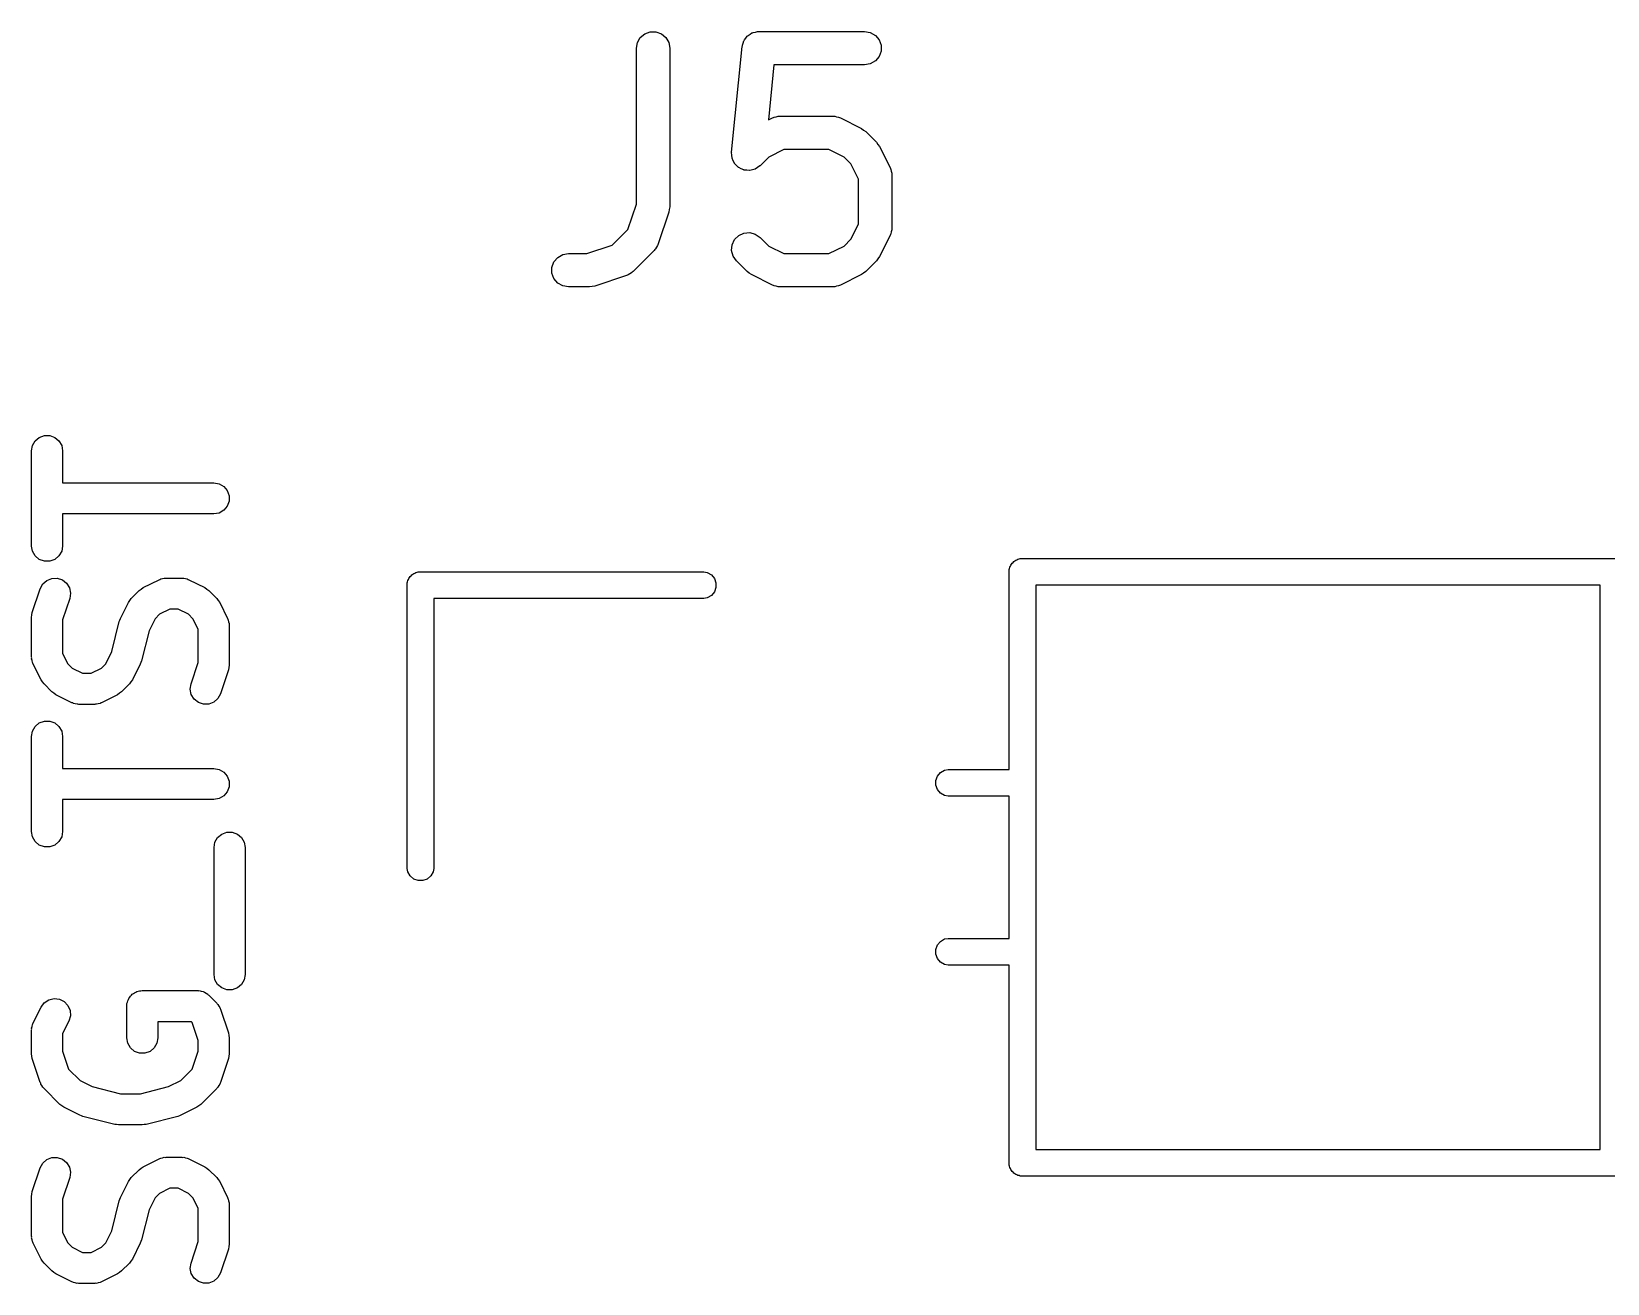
# Model space of a CAD drawing. Extents: x 1.8 to 59.1, y 1.8 to 52.6.
# Drawn here: x 2.65 to 9.74, y 21.56 to 27.2 of the extents above; entities that cross this region are included whole.
import ezdxf

# ---------------------------------------------------------------- set-up
doc = ezdxf.new("R2010")
doc.units = 0
doc.header["$MEASUREMENT"] = 0
doc.layers.add('BLACK', color=7, linetype='CONTINUOUS')

msp = doc.modelspace()

# ---------------------------------------------------------------- linework, layer by layer
at = {"layer": 'BLACK', "linetype": 'CONTINUOUS'}
for p, q in [((5.37509, 27.1507), (5.38811, 27.1732)), ((5.38811, 27.1732), (5.40807, 27.19)), ((5.40807, 27.19), (5.43254, 27.1989)), ((5.43254, 27.1989), (5.45859, 27.1989)), ((5.45859, 27.1989), (5.48307, 27.19)), ((5.48307, 27.19), (5.50302, 27.1732)), ((5.50302, 27.1732), (5.51604, 27.1507)), ((5.8568, 27.1625), (5.8634, 27.1704)), ((5.8634, 27.1704), (5.86939, 27.1787)), ((5.86939, 27.1787), (5.87173, 27.1803)), ((5.87173, 27.1803), (5.87355, 27.1825)), ((5.87355, 27.1825), (5.88243, 27.1876)), ((5.88243, 27.1876), (5.89091, 27.1934)), ((5.89091, 27.1934), (5.89365, 27.1941)), ((5.89365, 27.1941), (5.8961, 27.1955)), ((5.8961, 27.1955), (5.90621, 27.1973)), ((5.90621, 27.1973), (5.91615, 27.1998)), ((5.91615, 27.1998), (5.91897, 27.1995)), ((5.91897, 27.1995), (5.92176, 27.2)), ((5.92176, 27.2), (6.39795, 27.2)), ((6.39795, 27.2), (6.4236, 27.1955)), ((6.4236, 27.1955), (6.44616, 27.1825)), ((6.44616, 27.1825), (6.4629, 27.1625)), ((5.37057, 27.125), (5.37509, 27.1507)), ((5.37057, 26.4229), (5.37057, 27.125)), ((5.51604, 27.1507), (5.52057, 27.125)), ((5.52057, 27.125), (5.52057, 26.4108)), ((5.79951, 26.6563), (5.84713, 27.1325)), ((5.84713, 27.1325), (5.8479, 27.1352)), ((5.8479, 27.1381), (5.8514, 27.1477)), ((5.8479, 27.1352), (5.8479, 27.1381)), ((5.8514, 27.1477), (5.85418, 27.1576)), ((5.85418, 27.1576), (5.85584, 27.1599)), ((5.85584, 27.1599), (5.8568, 27.1625)), ((6.4629, 27.1625), (6.47181, 27.1381)), ((6.47181, 27.112), (6.4629, 27.0875)), ((6.47181, 27.1381), (6.47181, 27.112)), ((5.98963, 27.05), (5.96481, 26.8018)), ((6.39795, 27.05), (5.98963, 27.05)), ((6.4236, 27.0546), (6.39795, 27.05)), ((6.44616, 27.0676), (6.4236, 27.0546)), ((6.4629, 27.0875), (6.44616, 27.0676)), ((5.9876, 26.8124), (5.99134, 26.8146)), ((5.99134, 26.8146), (6, 26.8161)), ((6, 26.8161), (6.00842, 26.8186)), ((6.00842, 26.8186), (6.01274, 26.8183)), ((6.01274, 26.8183), (6.01699, 26.8191)), ((6.01699, 26.8191), (6.25509, 26.8191)), ((6.25509, 26.8191), (6.25935, 26.8183)), ((6.25935, 26.8183), (6.26366, 26.8186)), ((6.26366, 26.8186), (6.27208, 26.8161)), ((6.27208, 26.8161), (6.28074, 26.8146)), ((6.28074, 26.8146), (6.28449, 26.8124)), ((5.96481, 26.8018), (5.98345, 26.8112)), ((5.98345, 26.8112), (5.9876, 26.8124)), ((6.28449, 26.8124), (6.28863, 26.8112)), ((6.28863, 26.8112), (6.38387, 26.7635)), ((6.38387, 26.7635), (6.39353, 26.7564)), ((6.39353, 26.7564), (6.40336, 26.7495)), ((6.40336, 26.7495), (6.45098, 26.7019)), ((6.45098, 26.7019), (6.45786, 26.692)), ((6.45786, 26.692), (6.46503, 26.6824)), ((6.46503, 26.6824), (6.51265, 26.5872)), ((5.79942, 26.6554), (5.79955, 26.6558)), ((5.80052, 26.6429), (5.79942, 26.6554)), ((5.79955, 26.6558), (5.79951, 26.6563)), ((5.80146, 26.6303), (5.80052, 26.6429)), ((5.80165, 26.6299), (5.80146, 26.6303)), ((5.80169, 26.6294), (5.80165, 26.6299)), ((5.80701, 26.618), (5.80169, 26.6294)), ((5.81217, 26.6066), (5.80701, 26.618)), ((5.8125, 26.6063), (5.81217, 26.6066)), ((5.8127, 26.6058), (5.8125, 26.6063)), ((5.8216, 26.5969), (5.8127, 26.6058)), ((5.96618, 26.6348), (5.92717, 26.5958)), ((6.0347, 26.6691), (5.96618, 26.6348)), ((6.23738, 26.6691), (6.0347, 26.6691)), ((6.3059, 26.6348), (6.23738, 26.6691)), ((6.33631, 26.6044), (6.3059, 26.6348)), ((6.37057, 26.5359), (6.33631, 26.6044)), ((5.83036, 26.588), (5.8216, 26.5969)), ((5.83078, 26.5877), (5.83036, 26.588)), ((5.83112, 26.5874), (5.83078, 26.5877)), ((5.8425, 26.5821), (5.83112, 26.5874)), ((5.85383, 26.5766), (5.8425, 26.5821)), ((5.8543, 26.5766), (5.85383, 26.5766)), ((5.85473, 26.5764), (5.8543, 26.5766)), ((5.86721, 26.5753), (5.85473, 26.5764)), ((5.87975, 26.5741), (5.86721, 26.5753)), ((5.88021, 26.5742), (5.87975, 26.5741)), ((5.88067, 26.5741), (5.88021, 26.5742)), ((5.89276, 26.5774), (5.88067, 26.5741)), ((5.90499, 26.5805), (5.89276, 26.5774)), ((5.90538, 26.5808), (5.90499, 26.5805)), ((5.90583, 26.5809), (5.90538, 26.5808)), ((5.91611, 26.5881), (5.90583, 26.5809)), ((5.92651, 26.5952), (5.91611, 26.5881)), ((5.92678, 26.5955), (5.92651, 26.5952)), ((5.92717, 26.5958), (5.92678, 26.5955)), ((6.37057, 26.3332), (6.37057, 26.5359)), ((6.51265, 26.5872), (6.51388, 26.583)), ((6.51388, 26.583), (6.51604, 26.5793)), ((6.51604, 26.5793), (6.51757, 26.5706)), ((6.51757, 26.5706), (6.52007, 26.5622)), ((6.52007, 26.5622), (6.51981, 26.5579)), ((6.51981, 26.5579), (6.52057, 26.5536)), ((6.52057, 26.5536), (6.52057, 26.3155)), ((5.33239, 26.3084), (5.37057, 26.4229)), ((5.51848, 26.3989), (5.51672, 26.387)), ((5.52057, 26.4108), (5.51848, 26.3989)), ((5.51672, 26.387), (5.4691, 26.2442)), ((6.33631, 26.2647), (6.37057, 26.3332)), ((5.2622, 26.2382), (5.33239, 26.3084)), ((5.80169, 26.2397), (5.8127, 26.2633)), ((5.8127, 26.2633), (5.83112, 26.2817)), ((5.83112, 26.2817), (5.85473, 26.2927)), ((5.85473, 26.2927), (5.88067, 26.295)), ((5.88067, 26.295), (5.90583, 26.2883)), ((5.90583, 26.2883), (5.92717, 26.2733)), ((5.92717, 26.2733), (5.96618, 26.2343)), ((6.3059, 26.2343), (6.33631, 26.2647)), ((6.51265, 26.282), (6.46503, 26.1867)), ((6.51388, 26.2861), (6.51265, 26.282)), ((6.51604, 26.2899), (6.51388, 26.2861)), ((6.51757, 26.2985), (6.51604, 26.2899)), ((6.52007, 26.3069), (6.51757, 26.2985)), ((6.52057, 26.3155), (6.51981, 26.3113)), ((6.51981, 26.3113), (6.52007, 26.3069)), ((4.99966, 26.1625), (5.0164, 26.1825)), ((5.0164, 26.1825), (5.03896, 26.1955)), ((5.03896, 26.1955), (5.06461, 26.2)), ((5.06461, 26.2), (5.14768, 26.2)), ((5.14768, 26.2), (5.2622, 26.2382)), ((5.45098, 26.2149), (5.35574, 26.1196)), ((5.45346, 26.2184), (5.45098, 26.2149)), ((5.45669, 26.2213), (5.45346, 26.2184)), ((5.46088, 26.229), (5.45669, 26.2213)), ((5.46592, 26.2362), (5.46088, 26.229)), ((5.46704, 26.2404), (5.46592, 26.2362)), ((5.4691, 26.2442), (5.46704, 26.2404)), ((5.79942, 26.2137), (5.80169, 26.2397)), ((5.80617, 26.1886), (5.79942, 26.2137)), ((5.8211, 26.1672), (5.80617, 26.1886)), ((5.96618, 26.2343), (6.0347, 26.2)), ((6.0347, 26.2), (6.23738, 26.2)), ((6.23738, 26.2), (6.3059, 26.2343)), ((6.45786, 26.1771), (6.45098, 26.1672)), ((6.46503, 26.1867), (6.45786, 26.1771)), ((4.99075, 26.1381), (4.99966, 26.1625)), ((4.99075, 26.112), (4.99075, 26.1381)), ((4.99966, 26.0875), (4.99075, 26.112)), ((5.33023, 26.1036), (5.32643, 26.1015)), ((5.3344, 26.1047), (5.33023, 26.1036)), ((5.3416, 26.1097), (5.3344, 26.1047)), ((5.34933, 26.1139), (5.3416, 26.1097)), ((5.3522, 26.1171), (5.34933, 26.1139)), ((5.35574, 26.1196), (5.3522, 26.1171)), ((5.86872, 26.1196), (5.8211, 26.1672)), ((5.87856, 26.1127), (5.86872, 26.1196)), ((5.88822, 26.1056), (5.87856, 26.1127)), ((5.98345, 26.058), (5.88822, 26.1056)), ((6.38387, 26.1056), (6.28863, 26.058)), ((6.39353, 26.1127), (6.38387, 26.1056)), ((6.40336, 26.1196), (6.39353, 26.1127)), ((6.45098, 26.1672), (6.40336, 26.1196)), ((5.0164, 26.0676), (4.99966, 26.0875)), ((5.03896, 26.0546), (5.0164, 26.0676)), ((5.06461, 26.05), (5.03896, 26.0546)), ((5.15985, 26.05), (5.06461, 26.05)), ((5.17169, 26.0521), (5.15985, 26.05)), ((5.18357, 26.0539), (5.17169, 26.0521)), ((5.32643, 26.1015), (5.18357, 26.0539)), ((5.9876, 26.0567), (5.98345, 26.058)), ((5.99134, 26.0546), (5.9876, 26.0567)), ((6, 26.053), (5.99134, 26.0546)), ((6.00842, 26.0505), (6, 26.053)), ((6.01274, 26.0508), (6.00842, 26.0505)), ((6.01699, 26.05), (6.01274, 26.0508)), ((6.25509, 26.05), (6.01699, 26.05)), ((6.25935, 26.0508), (6.25509, 26.05)), ((6.26366, 26.0505), (6.25935, 26.0508)), ((6.27208, 26.053), (6.26366, 26.0505)), ((6.28074, 26.0546), (6.27208, 26.053)), ((6.28449, 26.0567), (6.28074, 26.0546)), ((6.28863, 26.058), (6.28449, 26.0567)), ((2.64818, 25.3124), (2.65241, 25.3364)), ((2.65241, 25.3364), (2.66456, 25.3574)), ((2.66456, 25.3574), (2.68318, 25.373)), ((2.68318, 25.373), (2.70603, 25.3814)), ((2.70603, 25.3814), (2.73034, 25.3814)), ((2.73034, 25.3814), (2.75318, 25.373)), ((2.75318, 25.373), (2.77181, 25.3574)), ((2.77181, 25.3574), (2.78396, 25.3364)), ((2.78396, 25.3364), (2.78818, 25.3124)), ((2.64818, 24.8838), (2.64818, 25.3124)), ((2.78818, 25.3124), (2.78818, 25.1681)), ((2.78818, 25.1681), (3.46818, 25.1681)), ((3.46818, 25.1681), (3.49213, 25.1639)), ((3.49213, 25.1639), (3.51318, 25.1518)), ((3.51318, 25.1518), (3.52881, 25.1331)), ((3.52881, 25.1331), (3.53712, 25.1103)), ((3.51318, 25.0445), (3.49213, 25.0324)), ((3.52881, 25.0631), (3.51318, 25.0445)), ((3.53712, 25.086), (3.52881, 25.0631)), ((3.53712, 25.1103), (3.53712, 25.086)), ((3.46818, 25.0281), (2.78818, 25.0281)), ((2.78818, 25.0281), (2.78818, 24.8838)), ((3.49213, 25.0324), (3.46818, 25.0281)), ((2.65241, 24.8599), (2.64818, 24.8838)), ((2.66456, 24.8389), (2.65241, 24.8599)), ((2.68318, 24.8232), (2.66456, 24.8389)), ((2.77181, 24.8389), (2.75318, 24.8232)), ((2.78396, 24.8599), (2.77181, 24.8389)), ((2.78818, 24.8838), (2.78396, 24.8599)), ((7.09331, 24.8256), (7.09832, 24.8274)), ((7.09832, 24.8274), (7.10365, 24.8274)), ((7.10365, 24.8274), (7.10365, 24.8274)), ((7.10365, 24.8274), (9.77415, 24.8274)), ((2.70603, 24.8149), (2.68318, 24.8232)), ((2.73034, 24.8149), (2.70603, 24.8149)), ((2.75318, 24.8232), (2.73034, 24.8149)), ((4.35974, 24.7541), (4.36436, 24.7568)), ((4.36436, 24.7568), (4.36844, 24.7602)), ((4.36844, 24.7602), (4.37344, 24.762)), ((4.37344, 24.762), (4.37806, 24.7647)), ((4.37806, 24.7647), (4.38331, 24.7656)), ((4.38331, 24.7656), (4.38832, 24.7674)), ((4.38832, 24.7674), (4.39365, 24.7674)), ((4.39365, 24.7674), (4.39365, 24.7674)), ((4.39365, 24.7674), (5.67415, 24.7674)), ((5.67415, 24.7674), (5.68974, 24.7647)), ((5.68974, 24.7647), (5.70806, 24.7541)), ((7.0489, 24.778), (7.05072, 24.783)), ((7.0489, 24.7727), (7.0489, 24.778)), ((7.0489, 23.8774), (7.0489, 24.7727)), ((7.0489, 24.7727), (7.0489, 24.7727)), ((7.05072, 24.783), (7.05165, 24.7883)), ((7.05165, 24.7883), (7.05431, 24.7929)), ((7.05431, 24.7929), (7.05614, 24.7979)), ((7.05614, 24.7979), (7.05957, 24.802)), ((7.05957, 24.802), (7.06223, 24.8066)), ((7.06223, 24.8066), (7.06631, 24.81)), ((7.06631, 24.81), (7.06974, 24.8141)), ((7.06974, 24.8141), (7.07435, 24.8168)), ((7.07435, 24.8168), (7.07844, 24.8202)), ((7.07844, 24.8202), (7.08344, 24.822)), ((7.08344, 24.822), (7.08806, 24.8247)), ((7.08806, 24.8247), (7.09331, 24.8256)), ((2.65178, 24.5846), (2.68749, 24.6917)), ((2.68749, 24.6917), (2.69907, 24.7131)), ((2.69907, 24.7131), (2.71726, 24.7292)), ((2.71726, 24.7292), (2.73987, 24.7381)), ((2.73987, 24.7381), (2.76417, 24.7388)), ((2.76417, 24.7388), (2.78723, 24.7311)), ((2.78723, 24.7311), (2.80627, 24.716)), ((2.80627, 24.716), (2.819, 24.6953)), ((2.819, 24.6953), (2.82387, 24.6715)), ((3.13297, 24.6833), (3.14216, 24.6898)), ((3.14216, 24.6898), (3.15117, 24.6965)), ((3.15117, 24.6965), (3.2226, 24.7322)), ((3.2226, 24.7322), (3.22646, 24.7333)), ((3.22646, 24.7333), (3.22996, 24.7353)), ((3.22996, 24.7353), (3.23804, 24.7368)), ((3.23804, 24.7368), (3.2459, 24.7391)), ((3.2459, 24.7391), (3.24992, 24.7389)), ((3.24992, 24.7389), (3.2539, 24.7396)), ((3.2539, 24.7396), (3.32533, 24.7396)), ((3.32533, 24.7396), (3.32931, 24.7389)), ((3.32931, 24.7389), (3.33333, 24.7391)), ((3.33333, 24.7391), (3.34119, 24.7368)), ((3.34119, 24.7368), (3.34927, 24.7353)), ((3.34927, 24.7353), (3.35276, 24.7333)), ((3.35276, 24.7333), (3.35663, 24.7322)), ((3.35663, 24.7322), (3.42806, 24.6965)), ((3.42806, 24.6965), (3.43708, 24.6898)), ((3.43708, 24.6898), (3.44625, 24.6833)), ((4.3389, 24.718), (4.34072, 24.723)), ((4.3389, 24.7127), (4.3389, 24.718)), ((4.3389, 23.4322), (4.3389, 24.7127)), ((4.34072, 24.723), (4.34165, 24.7283)), ((4.34165, 24.7283), (4.34431, 24.7329)), ((4.34431, 24.7329), (4.34614, 24.7379)), ((4.34614, 24.7379), (4.34957, 24.742)), ((4.34957, 24.742), (4.35223, 24.7466)), ((4.35223, 24.7466), (4.35631, 24.75)), ((4.35631, 24.75), (4.35974, 24.7541)), ((5.70806, 24.7541), (5.72166, 24.7379)), ((5.72166, 24.7379), (5.7289, 24.718)), ((5.7289, 24.6968), (5.72166, 24.677)), ((5.7289, 24.718), (5.7289, 24.6968)), ((7.1689, 24.7074), (7.1689, 22.1674)), ((9.7089, 24.7074), (7.1689, 24.7074)), ((9.7089, 22.1674), (9.7089, 24.7074)), ((2.82031, 24.6474), (2.78818, 24.5511)), ((2.82387, 24.6715), (2.82031, 24.6474)), ((3.04843, 24.558), (3.08415, 24.6294)), ((3.08415, 24.6294), (3.09084, 24.6385)), ((3.09084, 24.6385), (3.09726, 24.6476)), ((3.09726, 24.6476), (3.13297, 24.6833)), ((3.44625, 24.6833), (3.48197, 24.6476)), ((3.48197, 24.6476), (3.4884, 24.6384)), ((3.4884, 24.6384), (3.49508, 24.6294)), ((3.49508, 24.6294), (3.53079, 24.558)), ((5.67415, 24.6474), (4.4589, 24.6474)), ((4.4589, 24.6474), (4.4589, 23.4322)), ((5.68974, 24.6502), (5.67415, 24.6474)), ((5.70806, 24.6607), (5.68974, 24.6502)), ((5.72166, 24.677), (5.70806, 24.6607)), ((2.64818, 24.5624), (2.65013, 24.5735)), ((2.64818, 24.3838), (2.64818, 24.5624)), ((2.65013, 24.5735), (2.65178, 24.5846)), ((2.78818, 24.5511), (2.78818, 24.4004)), ((3.00928, 24.4083), (3.04313, 24.5437)), ((3.04313, 24.5437), (3.04625, 24.5507)), ((3.04625, 24.5507), (3.04843, 24.558)), ((3.20429, 24.5567), (3.17709, 24.5023)), ((3.22393, 24.5763), (3.20429, 24.5567)), ((3.27042, 24.5996), (3.22393, 24.5763)), ((3.3088, 24.5996), (3.27042, 24.5996)), ((3.35529, 24.5763), (3.3088, 24.5996)), ((3.37494, 24.5567), (3.35529, 24.5763)), ((3.39818, 24.5102), (3.37494, 24.5567)), ((3.53079, 24.558), (3.53195, 24.5541)), ((3.53195, 24.5541), (3.53396, 24.5506)), ((3.53396, 24.5506), (3.53539, 24.5426)), ((3.17709, 24.5023), (3.14324, 24.3669)), ((3.39818, 24.3595), (3.39818, 24.5102)), ((3.53539, 24.5426), (3.53773, 24.5347)), ((3.53773, 24.5347), (3.53748, 24.5307)), ((3.53748, 24.5307), (3.53818, 24.5267)), ((3.53818, 24.5267), (3.53818, 24.3481)), ((2.98208, 24.3539), (3.00928, 24.4083)), ((2.64889, 24.3799), (2.64818, 24.3838)), ((2.64864, 24.3758), (2.64889, 24.3799)), ((2.65098, 24.368), (2.64864, 24.3758)), ((2.65241, 24.3599), (2.65098, 24.368)), ((2.65442, 24.3564), (2.65241, 24.3599)), ((2.65557, 24.3525), (2.65442, 24.3564)), ((2.69129, 24.2811), (2.65557, 24.3525)), ((2.78818, 24.4004), (2.81143, 24.3539)), ((2.81143, 24.3539), (2.83108, 24.3342)), ((2.83108, 24.3342), (2.87757, 24.311)), ((2.91595, 24.311), (2.96244, 24.3342)), ((2.96244, 24.3342), (2.98208, 24.3539)), ((3.13794, 24.3525), (3.10222, 24.2811)), ((3.14012, 24.3599), (3.13794, 24.3525)), ((3.14324, 24.3669), (3.14012, 24.3599)), ((3.36606, 24.2631), (3.39818, 24.3595)), ((3.53624, 24.3371), (3.53459, 24.326)), ((3.53818, 24.3481), (3.53624, 24.3371)), ((2.69798, 24.2721), (2.69129, 24.2811)), ((2.7044, 24.2629), (2.69798, 24.2721)), ((2.74012, 24.2272), (2.7044, 24.2629)), ((2.87757, 24.311), (2.91595, 24.311)), ((3.08911, 24.2629), (3.0534, 24.2272)), ((3.09554, 24.2721), (3.08911, 24.2629)), ((3.10222, 24.2811), (3.09554, 24.2721)), ((3.3625, 24.2391), (3.36606, 24.2631)), ((3.53459, 24.326), (3.49888, 24.2189)), ((2.7493, 24.2208), (2.74012, 24.2272)), ((2.75831, 24.2141), (2.7493, 24.2208)), ((2.82974, 24.1784), (2.75831, 24.2141)), ((3.0352, 24.2141), (2.96378, 24.1784)), ((3.04422, 24.2208), (3.0352, 24.2141)), ((3.0534, 24.2272), (3.04422, 24.2208)), ((3.36737, 24.2153), (3.3625, 24.2391)), ((3.3801, 24.1945), (3.36737, 24.2153)), ((3.39914, 24.1794), (3.3801, 24.1945)), ((3.4873, 24.1975), (3.46911, 24.1813)), ((3.49888, 24.2189), (3.4873, 24.1975)), ((2.83361, 24.1772), (2.82974, 24.1784)), ((2.8371, 24.1752), (2.83361, 24.1772)), ((2.84518, 24.1738), (2.8371, 24.1752)), ((2.85304, 24.1715), (2.84518, 24.1738)), ((2.85706, 24.1717), (2.85304, 24.1715)), ((2.86104, 24.171), (2.85706, 24.1717)), ((2.93247, 24.171), (2.86104, 24.171)), ((2.93645, 24.1717), (2.93247, 24.171)), ((2.94047, 24.1715), (2.93645, 24.1717)), ((2.94833, 24.1738), (2.94047, 24.1715)), ((2.95641, 24.1752), (2.94833, 24.1738)), ((2.95991, 24.1772), (2.95641, 24.1752)), ((2.96378, 24.1784), (2.95991, 24.1772)), ((3.4222, 24.1717), (3.39914, 24.1794)), ((3.4465, 24.1724), (3.4222, 24.1717)), ((3.46911, 24.1813), (3.4465, 24.1724)), ((2.64818, 24.0267), (2.65241, 24.0506)), ((2.65241, 24.0506), (2.66456, 24.0717)), ((2.66456, 24.0717), (2.68318, 24.0873)), ((2.68318, 24.0873), (2.70603, 24.0956)), ((2.70603, 24.0956), (2.73034, 24.0956)), ((2.73034, 24.0956), (2.75318, 24.0873)), ((2.75318, 24.0873), (2.77181, 24.0717)), ((2.77181, 24.0717), (2.78396, 24.0506)), ((2.78396, 24.0506), (2.78818, 24.0267)), ((2.64818, 23.5981), (2.64818, 24.0267)), ((2.78818, 24.0267), (2.78818, 23.8824)), ((2.78818, 23.8824), (3.46818, 23.8824)), ((3.46818, 23.8824), (3.49213, 23.8782)), ((3.49213, 23.8782), (3.51318, 23.866)), ((3.51318, 23.866), (3.52881, 23.8474)), ((3.52881, 23.8474), (3.53712, 23.8246)), ((6.7189, 23.828), (6.72614, 23.8479)), ((6.72614, 23.8479), (6.73974, 23.8641)), ((6.73974, 23.8641), (6.75806, 23.8747)), ((6.75806, 23.8747), (6.77365, 23.8774)), ((6.77365, 23.8774), (7.0489, 23.8774)), ((3.52881, 23.7774), (3.51318, 23.7588)), ((3.53712, 23.8003), (3.52881, 23.7774)), ((3.53712, 23.8246), (3.53712, 23.8003)), ((6.7189, 23.8068), (6.7189, 23.828)), ((6.72614, 23.787), (6.7189, 23.8068)), ((6.73974, 23.7707), (6.72614, 23.787)), ((6.75806, 23.7602), (6.73974, 23.7707)), ((3.46818, 23.7424), (2.78818, 23.7424)), ((2.78818, 23.7424), (2.78818, 23.5981)), ((3.49213, 23.7466), (3.46818, 23.7424)), ((3.51318, 23.7588), (3.49213, 23.7466)), ((6.77365, 23.7574), (6.75806, 23.7602)), ((7.0489, 23.7574), (6.77365, 23.7574)), ((7.0489, 23.1174), (7.0489, 23.7574)), ((2.65241, 23.5742), (2.64818, 23.5981)), ((2.66456, 23.5531), (2.65241, 23.5742)), ((2.68318, 23.5375), (2.66456, 23.5531)), ((2.77181, 23.5531), (2.75318, 23.5375)), ((2.78396, 23.5742), (2.77181, 23.5531)), ((2.78818, 23.5981), (2.78396, 23.5742)), ((3.46961, 23.5267), (3.47384, 23.5506)), ((3.47384, 23.5506), (3.48599, 23.5717)), ((3.48599, 23.5717), (3.50461, 23.5873)), ((3.50461, 23.5873), (3.52746, 23.5956)), ((3.52746, 23.5956), (3.55177, 23.5956)), ((3.55177, 23.5956), (3.57461, 23.5873)), ((3.57461, 23.5873), (3.59324, 23.5717)), ((3.59324, 23.5717), (3.60539, 23.5506)), ((3.60539, 23.5506), (3.60961, 23.5267)), ((2.70603, 23.5292), (2.68318, 23.5375)), ((2.73034, 23.5292), (2.70603, 23.5292)), ((2.75318, 23.5375), (2.73034, 23.5292)), ((3.46961, 22.9553), (3.46961, 23.5267)), ((3.60961, 23.5267), (3.60961, 22.9553)), ((4.34165, 23.4166), (4.3389, 23.4322)), ((4.35223, 23.3983), (4.34165, 23.4166)), ((4.45615, 23.4166), (4.44557, 23.3983)), ((4.4589, 23.4322), (4.45615, 23.4166)), ((4.36844, 23.3847), (4.35223, 23.3983)), ((4.38832, 23.3774), (4.36844, 23.3847)), ((4.40948, 23.3774), (4.38832, 23.3774)), ((4.42936, 23.3847), (4.40948, 23.3774)), ((4.44557, 23.3983), (4.42936, 23.3847)), ((6.7189, 23.068), (6.72614, 23.0879)), ((6.7189, 23.0468), (6.7189, 23.068)), ((6.72614, 23.0879), (6.73974, 23.1041)), ((6.73974, 23.1041), (6.75806, 23.1147)), ((6.75806, 23.1147), (6.77365, 23.1174)), ((6.77365, 23.1174), (7.0489, 23.1174)), ((6.72614, 23.027), (6.7189, 23.0468)), ((6.73974, 23.0107), (6.72614, 23.027)), ((6.75806, 23.0002), (6.73974, 23.0107)), ((6.77365, 22.9974), (6.75806, 23.0002)), ((7.0489, 22.9974), (6.77365, 22.9974)), ((7.0489, 22.0968), (7.0489, 22.9974)), ((3.47384, 22.9313), (3.46961, 22.9553)), ((3.48599, 22.9103), (3.47384, 22.9313)), ((3.60539, 22.9313), (3.59324, 22.9103)), ((3.60961, 22.9553), (3.60539, 22.9313)), ((2.70577, 22.8275), (2.72606, 22.8409)), ((2.72606, 22.8409), (2.74971, 22.8466)), ((2.74971, 22.8466), (2.77386, 22.8438)), ((2.77386, 22.8438), (2.7956, 22.8329)), ((3.08098, 22.8364), (3.08404, 22.8417)), ((3.08404, 22.8417), (3.08614, 22.8474)), ((3.08614, 22.8474), (3.09007, 22.8521)), ((3.09007, 22.8521), (3.09313, 22.8574)), ((3.09313, 22.8574), (3.09782, 22.8614)), ((3.09782, 22.8614), (3.10176, 22.866)), ((3.10176, 22.866), (3.10706, 22.8691)), ((3.10706, 22.8691), (3.11176, 22.873)), ((3.11176, 22.873), (3.11752, 22.8751)), ((3.11752, 22.8751), (3.12282, 22.8782)), ((3.12282, 22.8782), (3.12884, 22.8793)), ((3.12884, 22.8793), (3.1346, 22.8814)), ((3.1346, 22.8814), (3.14073, 22.8814)), ((3.14073, 22.8814), (3.14676, 22.8824)), ((3.14676, 22.8824), (3.39676, 22.8824)), ((3.39676, 22.8824), (3.39979, 22.8819)), ((3.39979, 22.8819), (3.40286, 22.8822)), ((3.40286, 22.8822), (3.41169, 22.8798)), ((3.41169, 22.8798), (3.4207, 22.8782)), ((3.4207, 22.8782), (3.42336, 22.8767)), ((3.42336, 22.8767), (3.42634, 22.8759)), ((3.42634, 22.8759), (3.43383, 22.8706)), ((3.43383, 22.8706), (3.44175, 22.866)), ((3.44175, 22.866), (3.44373, 22.8637)), ((3.44373, 22.8637), (3.44625, 22.8619)), ((3.44625, 22.8619), (3.48197, 22.8262)), ((3.50461, 22.8947), (3.48599, 22.9103)), ((3.52746, 22.8863), (3.50461, 22.8947)), ((3.55177, 22.8863), (3.52746, 22.8863)), ((3.57461, 22.8947), (3.55177, 22.8863)), ((3.59324, 22.9103), (3.57461, 22.8947)), ((2.65557, 22.7366), (2.69129, 22.808)), ((2.69129, 22.808), (2.70577, 22.8275)), ((2.7956, 22.8329), (2.81232, 22.8153)), ((2.81232, 22.8153), (2.82198, 22.793)), ((2.82198, 22.793), (2.82344, 22.7687)), ((3.07676, 22.8124), (3.07782, 22.8184)), ((3.07676, 22.6696), (3.07676, 22.8124)), ((3.07782, 22.8246), (3.07992, 22.8303)), ((3.07782, 22.8184), (3.07782, 22.8246)), ((3.07992, 22.8303), (3.08098, 22.8364)), ((3.48197, 22.8262), (3.48428, 22.8229)), ((3.48428, 22.8229), (3.4873, 22.8202)), ((3.4873, 22.8202), (3.49121, 22.813)), ((3.49121, 22.813), (3.49591, 22.8063)), ((3.49591, 22.8063), (3.49696, 22.8024)), ((3.49696, 22.8024), (3.49888, 22.7988)), ((3.49888, 22.7988), (3.53459, 22.6917)), ((2.64818, 22.7053), (2.64889, 22.7093)), ((2.64818, 22.5981), (2.64818, 22.7053)), ((2.64864, 22.7133), (2.65098, 22.7211)), ((2.64889, 22.7093), (2.64864, 22.7133)), ((2.65098, 22.7211), (2.65241, 22.7292)), ((2.65241, 22.7292), (2.65442, 22.7327)), ((2.65442, 22.7327), (2.65557, 22.7366)), ((2.81651, 22.7454), (2.78818, 22.6888)), ((2.82344, 22.7687), (2.81651, 22.7454)), ((3.36776, 22.7424), (3.21676, 22.7424)), ((3.21676, 22.7424), (3.21676, 22.6696)), ((3.37129, 22.7389), (3.36776, 22.7424)), ((3.39818, 22.6582), (3.37129, 22.7389)), ((2.78818, 22.6888), (2.78818, 22.6095)), ((3.08098, 22.6456), (3.07676, 22.6696)), ((3.09313, 22.6246), (3.08098, 22.6456)), ((3.21253, 22.6456), (3.20038, 22.6246)), ((3.21676, 22.6696), (3.21253, 22.6456)), ((3.39818, 22.6095), (3.39818, 22.6582)), ((3.53459, 22.6917), (3.53624, 22.6806)), ((3.53624, 22.6806), (3.53818, 22.6696)), ((3.53818, 22.6696), (3.53818, 22.5981)), ((2.65013, 22.5871), (2.64818, 22.5981)), ((2.65178, 22.576), (2.65013, 22.5871)), ((2.68749, 22.4689), (2.65178, 22.576)), ((2.78818, 22.6095), (2.81508, 22.5288)), ((3.11176, 22.6089), (3.09313, 22.6246)), ((3.1346, 22.6006), (3.11176, 22.6089)), ((3.15891, 22.6006), (3.1346, 22.6006)), ((3.18176, 22.6089), (3.15891, 22.6006)), ((3.20038, 22.6246), (3.18176, 22.6089)), ((3.37129, 22.5288), (3.39818, 22.6095)), ((3.53459, 22.576), (3.49888, 22.4689)), ((3.53624, 22.5871), (3.53459, 22.576)), ((3.53818, 22.5981), (3.53624, 22.5871)), ((2.81508, 22.5288), (2.86679, 22.4771)), ((3.31958, 22.4771), (3.37129, 22.5288)), ((2.68941, 22.4653), (2.68749, 22.4689)), ((2.69046, 22.4614), (2.68941, 22.4653)), ((2.69516, 22.4547), (2.69046, 22.4614)), ((2.69907, 22.4475), (2.69516, 22.4547)), ((2.70209, 22.4448), (2.69907, 22.4475)), ((2.7044, 22.4415), (2.70209, 22.4448)), ((2.77583, 22.3701), (2.7044, 22.4415)), ((2.86679, 22.4771), (2.92119, 22.4499)), ((2.92119, 22.4499), (3.04823, 22.4181)), ((3.04823, 22.4181), (3.13814, 22.4181)), ((3.13814, 22.4181), (3.26518, 22.4499)), ((3.26518, 22.4499), (3.31958, 22.4771)), ((3.48197, 22.4415), (3.41054, 22.3701)), ((3.48428, 22.4448), (3.48197, 22.4415)), ((3.4873, 22.4475), (3.48428, 22.4448)), ((3.49121, 22.4547), (3.4873, 22.4475)), ((3.49591, 22.4614), (3.49121, 22.4547)), ((3.49696, 22.4653), (3.49591, 22.4614)), ((3.49888, 22.4689), (3.49696, 22.4653)), ((2.78502, 22.3636), (2.77583, 22.3701)), ((2.79402, 22.357), (2.78502, 22.3636)), ((2.86545, 22.3212), (2.79402, 22.357)), ((3.39235, 22.357), (3.32092, 22.3212)), ((3.40136, 22.3636), (3.39235, 22.357)), ((3.41054, 22.3701), (3.40136, 22.3636)), ((2.87279, 22.3191), (2.86545, 22.3212)), ((2.87978, 22.3159), (2.87279, 22.3191)), ((3.02264, 22.2802), (2.87978, 22.3159)), ((3.03118, 22.2796), (3.02264, 22.2802)), ((3.03961, 22.2781), (3.03118, 22.2796)), ((3.14676, 22.2781), (3.03961, 22.2781)), ((3.15519, 22.2796), (3.14676, 22.2781)), ((3.16373, 22.2802), (3.15519, 22.2796)), ((3.30659, 22.3159), (3.16373, 22.2802)), ((3.31358, 22.3191), (3.30659, 22.3159)), ((3.32092, 22.3212), (3.31358, 22.3191)), ((2.73987, 22.131), (2.76417, 22.1317)), ((2.76417, 22.1317), (2.78723, 22.124)), ((3.23804, 22.1296), (3.2459, 22.132)), ((3.2459, 22.132), (3.24992, 22.1317)), ((3.24992, 22.1317), (3.2539, 22.1324)), ((3.2539, 22.1324), (3.32533, 22.1324)), ((3.32533, 22.1324), (3.32931, 22.1317)), ((3.32931, 22.1317), (3.33333, 22.132)), ((3.33333, 22.132), (3.34119, 22.1296)), ((7.1689, 22.1674), (9.7089, 22.1674)), ((2.65178, 21.9774), (2.68749, 22.0846)), ((2.68749, 22.0846), (2.69907, 22.1059)), ((2.69907, 22.1059), (2.71726, 22.1221)), ((2.71726, 22.1221), (2.73987, 22.131)), ((2.78723, 22.124), (2.80627, 22.1089)), ((2.80627, 22.1089), (2.819, 22.0881)), ((2.819, 22.0881), (2.82387, 22.0643)), ((2.82387, 22.0643), (2.82031, 22.0403)), ((3.09726, 22.0405), (3.13297, 22.0762)), ((3.13297, 22.0762), (3.14216, 22.0826)), ((3.14216, 22.0826), (3.15117, 22.0893)), ((3.15117, 22.0893), (3.2226, 22.125)), ((3.2226, 22.125), (3.22646, 22.1262)), ((3.22646, 22.1262), (3.22996, 22.1282)), ((3.22996, 22.1282), (3.23804, 22.1296)), ((3.34119, 22.1296), (3.34927, 22.1282)), ((3.34927, 22.1282), (3.35276, 22.1262)), ((3.35276, 22.1262), (3.35663, 22.125)), ((3.35663, 22.125), (3.42806, 22.0893)), ((3.42806, 22.0893), (3.43708, 22.0826)), ((3.43708, 22.0826), (3.44625, 22.0762)), ((3.44625, 22.0762), (3.48197, 22.0405)), ((7.05072, 22.0918), (7.0489, 22.0968)), ((7.05165, 22.0866), (7.05072, 22.0918)), ((7.05431, 22.082), (7.05165, 22.0866)), ((7.05614, 22.077), (7.05431, 22.082)), ((7.05957, 22.0729), (7.05614, 22.077)), ((7.06223, 22.0683), (7.05957, 22.0729)), ((7.06631, 22.0648), (7.06223, 22.0683)), ((7.06974, 22.0607), (7.06631, 22.0648)), ((7.07435, 22.0581), (7.06974, 22.0607)), ((2.82031, 22.0403), (2.78818, 21.9439)), ((3.04843, 21.9509), (3.08415, 22.0223)), ((3.08415, 22.0223), (3.09084, 22.0313)), ((3.09084, 22.0313), (3.09726, 22.0405)), ((3.27042, 21.9924), (3.22393, 21.9692)), ((3.3088, 21.9924), (3.27042, 21.9924)), ((3.35529, 21.9692), (3.3088, 21.9924)), ((3.48197, 22.0405), (3.4884, 22.0313)), ((3.4884, 22.0313), (3.49508, 22.0223)), ((3.49508, 22.0223), (3.53079, 21.9509)), ((7.07844, 22.0547), (7.07435, 22.0581)), ((7.08344, 22.0528), (7.07844, 22.0547)), ((7.08806, 22.0502), (7.08344, 22.0528)), ((7.09331, 22.0492), (7.08806, 22.0502)), ((7.09832, 22.0474), (7.09331, 22.0492)), ((7.10365, 22.0474), (7.09832, 22.0474)), ((9.77415, 22.0474), (7.10365, 22.0474)), ((7.10365, 22.0474), (7.10365, 22.0474)), ((2.64818, 21.9553), (2.65013, 21.9663)), ((2.64818, 21.7767), (2.64818, 21.9553)), ((2.65013, 21.9663), (2.65178, 21.9774)), ((2.78818, 21.9439), (2.78818, 21.7932)), ((3.00928, 21.8011), (3.04313, 21.9365)), ((3.04313, 21.9365), (3.04625, 21.9435)), ((3.04625, 21.9435), (3.04843, 21.9509)), ((3.20429, 21.9495), (3.17709, 21.8951)), ((3.22393, 21.9692), (3.20429, 21.9495)), ((3.37494, 21.9495), (3.35529, 21.9692)), ((3.39818, 21.903), (3.37494, 21.9495)), ((3.53079, 21.9509), (3.53195, 21.947)), ((3.53195, 21.947), (3.53396, 21.9435)), ((3.53396, 21.9435), (3.53539, 21.9354)), ((3.53539, 21.9354), (3.53773, 21.9276)), ((3.53773, 21.9276), (3.53748, 21.9235)), ((3.53748, 21.9235), (3.53818, 21.9196)), ((3.53818, 21.9196), (3.53818, 21.741)), ((3.17709, 21.8951), (3.14324, 21.7597)), ((3.39818, 21.7524), (3.39818, 21.903)), ((2.64889, 21.7727), (2.64818, 21.7767)), ((2.78818, 21.7932), (2.81143, 21.7467)), ((2.98208, 21.7467), (3.00928, 21.8011)), ((2.64864, 21.7687), (2.64889, 21.7727)), ((2.65098, 21.7608), (2.64864, 21.7687)), ((2.65241, 21.7528), (2.65098, 21.7608)), ((2.65442, 21.7493), (2.65241, 21.7528)), ((2.65557, 21.7454), (2.65442, 21.7493)), ((2.69129, 21.674), (2.65557, 21.7454)), ((2.81143, 21.7467), (2.83108, 21.7271)), ((2.83108, 21.7271), (2.87757, 21.7038)), ((2.91595, 21.7038), (2.96243, 21.7271)), ((2.96243, 21.7271), (2.98208, 21.7467)), ((3.13794, 21.7454), (3.10222, 21.674)), ((3.14012, 21.7527), (3.13794, 21.7454)), ((3.14324, 21.7597), (3.14012, 21.7527)), ((3.36606, 21.656), (3.39818, 21.7524)), ((3.53459, 21.7189), (3.49888, 21.6117)), ((3.53624, 21.7299), (3.53459, 21.7189)), ((3.53818, 21.741), (3.53624, 21.7299)), ((2.69797, 21.665), (2.69129, 21.674)), ((2.7044, 21.6558), (2.69797, 21.665)), ((2.74012, 21.6201), (2.7044, 21.6558)), ((2.87757, 21.7038), (2.91595, 21.7038)), ((3.08911, 21.6558), (3.0534, 21.6201)), ((3.09554, 21.665), (3.08911, 21.6558)), ((3.10222, 21.674), (3.09554, 21.665)), ((3.3625, 21.6319), (3.36606, 21.656)), ((2.74931, 21.6136), (2.74012, 21.6201)), ((2.75831, 21.607), (2.74931, 21.6136)), ((2.82974, 21.5712), (2.75831, 21.607)), ((2.83361, 21.5701), (2.82974, 21.5712)), ((2.8371, 21.5681), (2.83361, 21.5701)), ((2.84518, 21.5666), (2.8371, 21.5681)), ((2.85304, 21.5643), (2.84518, 21.5666)), ((2.85706, 21.5646), (2.85304, 21.5643)), ((2.86104, 21.5638), (2.85706, 21.5646)), ((2.93247, 21.5638), (2.86104, 21.5638)), ((2.93645, 21.5646), (2.93247, 21.5638)), ((2.94047, 21.5643), (2.93645, 21.5646)), ((2.94833, 21.5666), (2.94047, 21.5643)), ((2.95641, 21.5681), (2.94833, 21.5666)), ((2.95991, 21.5701), (2.95641, 21.5681)), ((2.96378, 21.5712), (2.95991, 21.5701)), ((3.0352, 21.607), (2.96378, 21.5712)), ((3.04422, 21.6136), (3.0352, 21.607)), ((3.0534, 21.6201), (3.04422, 21.6136)), ((3.36737, 21.6081), (3.3625, 21.6319)), ((3.3801, 21.5874), (3.36737, 21.6081)), ((3.39914, 21.5723), (3.3801, 21.5874)), ((3.4222, 21.5646), (3.39914, 21.5723)), ((3.4465, 21.5653), (3.4222, 21.5646)), ((3.46911, 21.5742), (3.4465, 21.5653)), ((3.4873, 21.5903), (3.46911, 21.5742)), ((3.49888, 21.6117), (3.4873, 21.5903))]:
    msp.add_line(p, q, dxfattribs=at)

doc.saveas('drawing.dxf')
